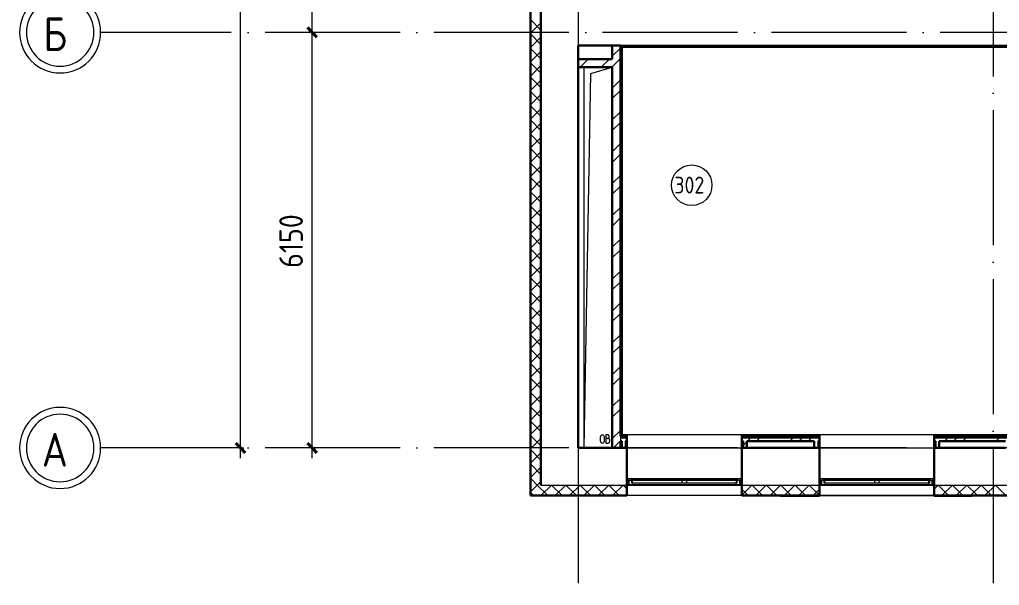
# Model space of a CAD drawing. Header units: millimetres. Extents: x -88595 to 880822, y -1054509 to -148035.
# Drawn here: x 375991 to 390505, y -284886 to -276512 of the extents above; entities that cross this region are included whole.
import ezdxf

# ---------------------------------------------------------------- set-up
doc = ezdxf.new("R2010")
doc.units = ezdxf.units.MM
doc.linetypes.add('ADSK_Линия сетки', pattern=[25, 20, -2.5, 0, -2.5])
for name, color, linetype, lineweight in [('_ Окна', 7, 'Continuous', 30), ('Марки помещений', 7, 'Continuous', 20), ('Оборудование', 7, 'Continuous', 18), ('Ограждение', 7, 'Continuous', 9), ('Окна', 7, 'Continuous', 9), ('Оси', 7, 'Continuous', 9), ('Перекрытие', 7, 'Continuous', 18), ('Размеры', 7, 'Continuous', 9), ('Стены внутренние', 7, 'Continuous', 18), ('Стены наружные', 7, 'Continuous', 18), ('Стены штриховка', 7, 'Continuous', 9)]:
    doc.layers.add(name, color=color, linetype=linetype, lineweight=lineweight)
doc.styles.add('GOST Common', font='GOST_Common.ttf', dxfattribs={"height": 250})
doc.styles.add('GOST Common_1', font='GOST_Common.ttf', dxfattribs={"width": 0.9, "height": 500})
doc.styles.add('GOST Common_2', font='GOST_Common.ttf', dxfattribs={"width": 0.9, "height": 350})

# ---------------------------------------------------------------- blocks, each defined once
blk = doc.blocks.new('3 этаж')
at = {"lineweight": 18}
for p, q in [((396234, 643574), (396234, 649209)), ((396332, 649114), (396652, 649209)), ((396234, 643574), (396332, 649114)), ((396476, 643675), (396476, 643738)), ((396534, 643675), (396534, 643738)), ((396584, 643766), (396554, 643766)), ((396554, 643766), (396554, 643646)), ((396587, 643713), (396554, 643713)), ((396607, 643733), (396607, 643743)), ((396554, 643646), (396590, 643646)), ((396617, 643673), (396617, 643683))]:
    blk.add_line(p, q, dxfattribs=at)
for centre, radius, start, end in [((396505, 643738), 28.7, 0, 180), ((396584, 643743), 23.3, 0, 90), ((396587, 643733), 20, 270, 0), ((396587, 643683), 30, 0, 90), ((396505, 643675), 28.7, 180, 0), ((396590, 643673), 26.7, 270, 0)]:
    blk.add_arc(centre, radius, start, end, dxfattribs=at)
at = {"layer": '_ Окна'}
for p, q in [((396894, 643092), (396869, 643092)), ((396869, 643034), (396894, 643034)), ((396894, 643034), (396894, 643092)), ((398569, 643092), (398544, 643092)), ((398544, 643092), (398544, 643034)), ((398544, 643034), (398569, 643034)), ((399744, 643092), (399719, 643092)), ((399719, 643034), (399744, 643034)), ((399744, 643034), (399744, 643092)), ((401419, 643092), (401394, 643092)), ((401394, 643092), (401394, 643034)), ((401394, 643034), (401419, 643034))]:
    blk.add_line(p, q, dxfattribs=at)
at = {"layer": '_ Окна', "lineweight": 18}
for p, q in [((396932, 643092), (396894, 643092)), ((396894, 643092), (396894, 643034)), ((396894, 643034), (396953, 643034)), ((396940, 643051), (396940, 643092)), ((396952, 643051), (396940, 643051)), ((396953, 643034), (396958, 643051)), ((398480, 643051), (398484, 643034)), ((398484, 643034), (398544, 643034)), ((398498, 643051), (398486, 643051)), ((398498, 643092), (398498, 643051)), ((398544, 643092), (398506, 643092)), ((398544, 643034), (398544, 643092)), ((399782, 643092), (399744, 643092)), ((399744, 643092), (399744, 643034)), ((399744, 643034), (399803, 643034)), ((399790, 643051), (399790, 643092)), ((399802, 643051), (399790, 643051)), ((399803, 643034), (399808, 643051)), ((401330, 643051), (401334, 643034)), ((401334, 643034), (401394, 643034)), ((401348, 643051), (401336, 643051)), ((401348, 643092), (401348, 643051)), ((401394, 643092), (401356, 643092)), ((401394, 643034), (401394, 643092))]:
    blk.add_line(p, q, dxfattribs=at)
at = {"layer": 'Марки помещений'}
blk.add_circle((397828, 647463), 300, dxfattribs=at)
at = {"layer": 'Ограждение'}
for p, q in [((396797, 643774), (396797, 649509)), ((396792, 643774), (404574, 643774)), ((396869, 643759), (396869, 643774)), ((396869, 643774), (398569, 643774)), ((398569, 643774), (398569, 643759)), ((399719, 643759), (399719, 643774)), ((399719, 643774), (401419, 643774)), ((401419, 643774), (401419, 643759)), ((396787, 643574), (396787, 643674)), ((396869, 643574), (398569, 643574)), ((399719, 643574), (401419, 643574)), ((396869, 643124), (398569, 643124)), ((399719, 643124), (401419, 643124))]:
    blk.add_line(p, q, dxfattribs=at)
at = {"layer": 'Окна'}
for p, q in [((396932, 643109), (397704, 643109)), ((396932, 643092), (396932, 643109)), ((397704, 643109), (397734, 643109)), ((397704, 643109), (397704, 643092)), ((397734, 643109), (398506, 643109)), ((397734, 643092), (397734, 643109)), ((398506, 643109), (398506, 643092)), ((399782, 643109), (400554, 643109)), ((399782, 643092), (399782, 643109)), ((400554, 643109), (400584, 643109)), ((400554, 643109), (400554, 643092)), ((400584, 643109), (401356, 643109)), ((400584, 643092), (400584, 643109)), ((401356, 643109), (401356, 643092)), ((397704, 643092), (396932, 643092)), ((396952, 643051), (396952, 643092)), ((397684, 643051), (396952, 643051)), ((396953, 643034), (398484, 643034)), ((397684, 643092), (397684, 643051)), ((397754, 643051), (397684, 643051)), ((397734, 643092), (397704, 643092)), ((398506, 643092), (397734, 643092)), ((397754, 643051), (397754, 643092)), ((398486, 643051), (397754, 643051)), ((398486, 643092), (398486, 643051)), ((400554, 643092), (399782, 643092)), ((399802, 643051), (399802, 643092)), ((400534, 643051), (399802, 643051)), ((399803, 643034), (401334, 643034)), ((400534, 643092), (400534, 643051)), ((400604, 643051), (400534, 643051)), ((400584, 643092), (400554, 643092)), ((401356, 643092), (400584, 643092)), ((400604, 643051), (400604, 643092)), ((401336, 643051), (400604, 643051)), ((401336, 643092), (401336, 643051))]:
    blk.add_line(p, q, dxfattribs=at)
at = {"layer": 'Оси', "linetype": 'ADSK_Линия сетки', "ltscale": 100}
for p, q in [((396144, 661074), (396144, 629948)), ((402294, 661074), (402294, 629948)), ((466011, 649724), (389072, 649724)), ((466011, 643574), (389072, 643574))]:
    blk.add_line(p, q, dxfattribs=at)
at = {"layer": 'Оси', "lineweight": 20}
for centre, radius, start, end in [((388472, 649724), 600, 90, 270), ((388472, 649724), 500, 90, 270), ((388472, 649724), 600, 270, 90), ((388472, 649724), 500, 270, 90), ((388472, 643574), 600, 90, 270), ((388472, 643574), 600, 270, 90), ((388472, 643574), 500, 90, 270), ((388472, 643574), 500, 270, 90)]:
    blk.add_arc(centre, radius, start, end, dxfattribs=at)
at = {"layer": 'Перекрытие', "color": 49, "true_color": 0x464646}
blk.add_line((396234, 643574), (396234, 649209), dxfattribs=at)
at = {"layer": 'Размеры', "lineweight": 20}
for p, q in [((391144, 643424), (391144, 690724)), ((392207, 649724), (392207, 652174)), ((392207, 649724), (392057, 649724)), ((392207, 649724), (392057, 649724)), ((392207, 643424), (392207, 649724)), ((392207, 649724), (392257, 649724)), ((392207, 649724), (392257, 649724)), ((391144, 643574), (390994, 643574)), ((391144, 643574), (391194, 643574)), ((392207, 643574), (392057, 643574)), ((392207, 643574), (392257, 643574))]:
    blk.add_line(p, q, dxfattribs=at)
at = {"layer": 'Размеры', "lineweight": 40}
for p, q in [((392207, 649724), (392136, 649795)), ((392207, 649724), (392136, 649795)), ((392207, 649724), (392277, 649653)), ((392207, 649724), (392277, 649653)), ((391144, 643574), (391074, 643645)), ((391144, 643574), (391215, 643503)), ((392207, 643574), (392136, 643645)), ((392207, 643574), (392277, 643503))]:
    blk.add_line(p, q, dxfattribs=at)
at = {"layer": 'Стены внутренние', "lineweight": 30}
for p, q in [((395442, 650284), (395442, 642872)), ((395594, 650284), (395594, 643024)), ((396144, 649329), (396144, 649529)), ((396144, 649529), (396652, 649529)), ((396144, 643574), (396144, 649209)), ((396652, 643574), (396144, 643574)), ((396794, 643574), (396772, 643574)), ((396869, 642872), (396869, 643574)), ((398569, 643574), (398569, 642872)), ((399644, 643574), (398644, 643574)), ((399719, 642872), (399719, 643574)), ((401419, 643574), (401419, 642872)), ((402474, 643574), (401494, 643574)), ((395442, 642872), (396869, 642872)), ((398569, 642872), (399719, 642872)), ((401419, 642872), (402549, 642872))]:
    blk.add_line(p, q, dxfattribs=at)
at = {"layer": 'Стены внутренние', "linetype": 'Continuous', "lineweight": 9}
for p, q in [((395594, 649758), (395444, 649908)), ((395444, 649894), (395444, 649894)), ((395444, 649718), (395594, 649868)), ((395594, 649546), (395444, 649696)), ((395444, 649506), (395594, 649656)), ((395444, 649522), (395442, 649525)), ((395594, 649333), (395444, 649483)), ((395444, 649294), (395594, 649444)), ((395444, 649319), (395442, 649322)), ((395444, 649285), (395444, 649285)), ((395594, 649121), (395444, 649271)), ((395444, 649082), (395594, 649232)), ((395444, 649082), (395444, 649082)), ((395594, 648909), (395444, 649059)), ((395444, 648869), (395594, 649019)), ((395444, 648858), (395442, 648855)), ((395594, 648697), (395444, 648847)), ((395444, 648657), (395594, 648807)), ((395444, 648777), (395444, 648777)), ((395594, 648485), (395444, 648635)), ((395444, 648445), (395594, 648595)), ((395594, 648273), (395444, 648423)), ((395444, 648233), (395594, 648383)), ((395594, 648061), (395444, 648211)), ((395444, 648021), (395594, 648171)), ((395444, 648167), (395444, 648167)), ((395594, 647849), (395444, 647999)), ((395444, 647964), (395444, 647964)), ((395444, 647809), (395594, 647959)), ((395594, 647636), (395444, 647786)), ((395444, 647597), (395594, 647747)), ((395444, 647659), (395444, 647659)), ((395594, 647424), (395444, 647574)), ((395444, 647385), (395594, 647535)), ((395444, 647436), (395442, 647432)), ((395594, 647212), (395444, 647362)), ((395444, 647172), (395594, 647322)), ((395444, 647084), (395442, 647087)), ((395594, 647000), (395444, 647150)), ((395444, 646960), (395594, 647110)), ((395444, 647050), (395444, 647050)), ((395594, 646788), (395444, 646938)), ((395444, 646748), (395594, 646898)), ((395444, 646846), (395444, 646846)), ((395594, 646576), (395444, 646726)), ((395444, 646536), (395594, 646686)), ((395444, 646542), (395444, 646542)), ((395594, 646364), (395444, 646514)), ((395444, 646324), (395594, 646474)), ((395594, 646151), (395444, 646301)), ((395444, 646112), (395594, 646262)), ((395594, 645939), (395444, 646089)), ((395444, 645900), (395594, 646050)), ((395444, 645932), (395444, 645932)), ((395594, 645727), (395444, 645877)), ((395444, 645688), (395594, 645838)), ((395444, 645729), (395444, 645729)), ((395594, 645515), (395444, 645665)), ((395444, 645475), (395594, 645625)), ((395594, 645303), (395444, 645453)), ((395444, 645424), (395444, 645424)), ((395444, 645263), (395594, 645413)), ((395444, 645200), (395443, 645200)), ((395594, 645091), (395444, 645241)), ((395444, 645051), (395594, 645201)), ((395594, 644879), (395444, 645029)), ((395444, 644848), (395442, 644852)), ((395444, 644839), (395594, 644989)), ((395594, 644667), (395444, 644817)), ((395444, 644814), (395444, 644814)), ((395444, 644627), (395594, 644777)), ((395444, 644611), (395444, 644611)), ((395594, 644454), (395444, 644604)), ((395444, 644415), (395594, 644565)), ((395594, 644242), (395444, 644392)), ((395444, 644203), (395594, 644353)), ((395444, 644306), (395444, 644306)), ((395594, 644030), (395444, 644180)), ((395444, 643990), (395594, 644140)), ((395594, 643818), (395444, 643968)), ((395444, 643778), (395594, 643928)), ((395594, 643606), (395444, 643756)), ((395444, 643566), (395594, 643716)), ((395444, 643697), (395444, 643697)), ((395594, 643394), (395444, 643544)), ((395444, 643354), (395594, 643504)), ((395444, 643494), (395444, 643494)), ((395594, 643182), (395444, 643332)), ((395444, 643142), (395594, 643292)), ((395444, 643189), (395444, 643189)), ((395540, 643024), (395444, 643120)), ((395444, 642930), (395538, 643024)), ((395538, 643024), (395594, 643080)), ((395690, 642874), (395540, 643024)), ((395600, 642874), (395750, 643024)), ((395902, 642874), (395752, 643024)), ((395812, 642874), (395962, 643024)), ((396114, 642874), (395964, 643024)), ((396024, 642874), (396174, 643024)), ((396326, 642874), (396176, 643024)), ((396236, 642874), (396386, 643024)), ((396538, 642874), (396388, 643024)), ((396449, 642874), (396599, 643024)), ((396750, 642874), (396600, 643024)), ((396661, 642874), (396811, 643024)), ((396869, 642967), (396812, 643024)), ((398659, 642874), (398569, 642964)), ((398571, 642875), (398720, 643024)), ((398872, 642874), (398722, 643024)), ((398782, 642874), (398932, 643024)), ((399084, 642874), (398934, 643024)), ((398994, 642874), (399144, 643024)), ((399296, 642874), (399146, 643024)), ((399206, 642874), (399356, 643024)), ((399508, 642874), (399358, 643024)), ((399418, 642874), (399568, 643024)), ((399717, 642877), (399570, 643024)), ((399631, 642874), (399719, 642962)), ((401419, 642965), (401478, 643024)), ((401629, 642874), (401479, 643024)), ((401540, 642874), (401690, 643024)), ((401841, 642874), (401691, 643024)), ((401752, 642874), (401902, 643024)), ((402054, 642874), (401904, 643024)), ((401964, 642874), (402114, 643024)), ((402266, 642874), (402116, 643024)), ((402176, 642874), (402326, 643024)), ((402478, 642874), (402328, 643024)), ((395477, 642874), (395444, 642907)), ((395647, 642872), (395646, 642873)), ((396682, 642874), (396681, 642872)), ((399166, 642872), (399165, 642874)), ((399497, 642874), (399496, 642872)), ((399518, 642872), (399517, 642874)), ((399717, 642884), (399719, 642884))]:
    blk.add_line(p, q, dxfattribs=at)
at = {"layer": 'Стены внутренние'}
for p, q in [((395594, 643024), (423899, 643024)), ((398569, 642872), (396869, 642872)), ((401419, 642872), (399719, 642872))]:
    blk.add_line(p, q, dxfattribs=at)
at = {"layer": 'Стены наружные'}
for p, q in [((395437, 649734), (395437, 652534)), ((395437, 649734), (395442, 649734)), ((402889, 649529), (396772, 649529)), ((396779, 643590), (396787, 643590)), ((396779, 643575), (396779, 643590)), ((396787, 643575), (396779, 643575)), ((398569, 642872), (398569, 642867)), ((399144, 642867), (398569, 642867)), ((401419, 642867), (399719, 642867)), ((407059, 642867), (401984, 642867))]:
    blk.add_line(p, q, dxfattribs=at)
at = {"layer": 'Стены наружные', "lineweight": 30}
for p, q in [((396652, 649529), (396652, 649329)), ((396772, 649529), (396652, 649529)), ((396772, 643749), (396772, 649529)), ((396787, 643754), (396787, 649514)), ((396792, 649509), (402944, 649509)), ((396792, 643759), (396792, 649509)), ((396652, 649329), (396144, 649329)), ((396144, 649329), (396144, 649209)), ((396144, 649209), (396652, 649209)), ((396652, 649209), (396652, 643574)), ((396772, 643749), (396787, 643749)), ((396869, 643759), (396792, 643759)), ((396869, 643574), (396869, 643759)), ((398569, 643759), (398569, 643574)), ((399719, 643759), (398569, 643759)), ((399719, 643574), (399719, 643759)), ((401419, 643759), (401419, 643574)), ((402549, 643759), (401419, 643759)), ((396652, 643574), (396772, 643574)), ((396772, 643574), (396772, 643674)), ((396772, 643674), (396794, 643674)), ((396794, 643674), (396794, 643574)), ((396794, 643574), (396869, 643574)), ((398569, 643574), (398644, 643574)), ((398644, 643674), (399644, 643674)), ((398644, 643574), (398644, 643674)), ((399644, 643674), (399644, 643574)), ((399644, 643574), (399719, 643574)), ((401419, 643574), (401494, 643574)), ((401494, 643674), (402474, 643674)), ((401494, 643574), (401494, 643674)), ((399144, 642872), (399719, 642872)), ((399144, 642872), (399144, 642867)), ((399719, 642867), (399144, 642867)), ((399719, 642872), (399719, 642867)), ((401984, 642872), (401419, 642872)), ((401419, 642872), (401419, 642867)), ((401419, 642867), (401984, 642867)), ((401984, 642872), (401984, 642867))]:
    blk.add_line(p, q, dxfattribs=at)
at = {"layer": 'Стены наружные', "linetype": 'Continuous', "lineweight": 9}
for p, q in [((396652, 649373), (396772, 649493)), ((396787, 649505), (396790, 649509)), ((396790, 649509), (396795, 649514)), ((396861, 649509), (396866, 649514)), ((396932, 649509), (396937, 649514)), ((396937, 649514), (396952, 649529)), ((397003, 649509), (397008, 649514)), ((397073, 649509), (397078, 649514)), ((397144, 649509), (397149, 649514)), ((397215, 649509), (397220, 649514)), ((397285, 649509), (397290, 649514)), ((397356, 649509), (397361, 649514)), ((397361, 649514), (397376, 649529)), ((397427, 649509), (397432, 649514)), ((397497, 649509), (397502, 649514)), ((397568, 649509), (397573, 649514)), ((397639, 649509), (397644, 649514)), ((397710, 649509), (397715, 649514)), ((397780, 649509), (397785, 649514)), ((397785, 649514), (397800, 649529)), ((397851, 649509), (397856, 649514)), ((397922, 649509), (397927, 649514)), ((397992, 649509), (397997, 649514)), ((398063, 649509), (398068, 649514)), ((398134, 649509), (398139, 649514)), ((398205, 649509), (398210, 649514)), ((398210, 649514), (398225, 649529)), ((398275, 649509), (398280, 649514)), ((398346, 649509), (398351, 649514)), ((398417, 649509), (398422, 649514)), ((398487, 649509), (398492, 649514)), ((398558, 649509), (398563, 649514)), ((398629, 649509), (398634, 649514)), ((398634, 649514), (398649, 649529)), ((398700, 649509), (398705, 649514)), ((398770, 649509), (398775, 649514)), ((398841, 649509), (398846, 649514)), ((398912, 649509), (398917, 649514)), ((398982, 649509), (398987, 649514)), ((399053, 649509), (399058, 649514)), ((399058, 649514), (399073, 649529)), ((399124, 649509), (399129, 649514)), ((399195, 649509), (399200, 649514)), ((399265, 649509), (399270, 649514)), ((399336, 649509), (399341, 649514)), ((399407, 649509), (399412, 649514)), ((399477, 649509), (399482, 649514)), ((399482, 649514), (399497, 649529)), ((399548, 649509), (399553, 649514)), ((399619, 649509), (399624, 649514)), ((399690, 649509), (399695, 649514)), ((399760, 649509), (399765, 649514)), ((399831, 649509), (399836, 649514)), ((399902, 649509), (399907, 649514)), ((399907, 649514), (399922, 649529)), ((399972, 649509), (399977, 649514)), ((400043, 649509), (400048, 649514)), ((400114, 649509), (400119, 649514)), ((400184, 649509), (400189, 649514)), ((400255, 649509), (400260, 649514)), ((400326, 649509), (400331, 649514)), ((400331, 649514), (400346, 649529)), ((400397, 649509), (400402, 649514)), ((400467, 649509), (400472, 649514)), ((400538, 649509), (400543, 649514)), ((400609, 649509), (400614, 649514)), ((400679, 649509), (400684, 649514)), ((400750, 649509), (400755, 649514)), ((400755, 649514), (400770, 649529)), ((400821, 649509), (400826, 649514)), ((400892, 649509), (400897, 649514)), ((400962, 649509), (400967, 649514)), ((401033, 649509), (401038, 649514)), ((401104, 649509), (401109, 649514)), ((401174, 649509), (401179, 649514)), ((401179, 649514), (401194, 649529)), ((401245, 649509), (401250, 649514)), ((401316, 649509), (401321, 649514)), ((401387, 649509), (401392, 649514)), ((401457, 649509), (401462, 649514)), ((401528, 649509), (401533, 649514)), ((401599, 649509), (401604, 649514)), ((401604, 649514), (401619, 649529)), ((401669, 649509), (401674, 649514)), ((401740, 649509), (401745, 649514)), ((401811, 649509), (401816, 649514)), ((401882, 649509), (401887, 649514)), ((401952, 649509), (401957, 649514)), ((402023, 649509), (402028, 649514)), ((402028, 649514), (402043, 649529)), ((402094, 649509), (402099, 649514)), ((402164, 649509), (402169, 649514)), ((402235, 649509), (402240, 649514)), ((402306, 649509), (402311, 649514)), ((402377, 649509), (402382, 649514)), ((396772, 649349), (396787, 649364)), ((396787, 649435), (396792, 649440)), ((396787, 649364), (396792, 649369)), ((396174, 649209), (396294, 649329)), ((396488, 649209), (396608, 649329)), ((396645, 649209), (396652, 649216)), ((396652, 649216), (396772, 649336)), ((396787, 649293), (396792, 649298)), ((396787, 649223), (396792, 649228)), ((396787, 649152), (396792, 649157)), ((396787, 649081), (396792, 649086)), ((396652, 648901), (396772, 649021)), ((396772, 648925), (396787, 648940)), ((396787, 649010), (396792, 649015)), ((396787, 648940), (396792, 648945)), ((396652, 648744), (396772, 648864)), ((396787, 648869), (396792, 648874)), ((396787, 648798), (396792, 648803)), ((396787, 648728), (396792, 648733)), ((396787, 648657), (396792, 648662)), ((396652, 648430), (396772, 648550)), ((396772, 648500), (396787, 648515)), ((396787, 648586), (396792, 648591)), ((396787, 648515), (396792, 648520)), ((396652, 648273), (396772, 648393)), ((396787, 648445), (396792, 648450)), ((396787, 648374), (396792, 648379)), ((396787, 648303), (396792, 648308)), ((396787, 648233), (396792, 648238)), ((396652, 647958), (396772, 648078)), ((396772, 648076), (396787, 648091)), ((396787, 648162), (396792, 648167)), ((396787, 648091), (396792, 648096)), ((396652, 647801), (396772, 647921)), ((396787, 648020), (396792, 648025)), ((396787, 647950), (396792, 647955)), ((396787, 647879), (396792, 647884)), ((396787, 647808), (396792, 647813)), ((396652, 647487), (396772, 647607)), ((396772, 647652), (396787, 647667)), ((396787, 647738), (396792, 647743)), ((396787, 647667), (396792, 647672)), ((396787, 647596), (396792, 647601)), ((396787, 647525), (396792, 647530)), ((396652, 647330), (396772, 647450)), ((396787, 647455), (396792, 647460)), ((396787, 647384), (396792, 647389)), ((396787, 647313), (396792, 647318)), ((396772, 647228), (396787, 647243)), ((396787, 647243), (396792, 647248)), ((396787, 647172), (396792, 647177)), ((396652, 647015), (396772, 647135)), ((396787, 647101), (396792, 647106)), ((396787, 647031), (396792, 647036)), ((396652, 646858), (396772, 646978)), ((396787, 646960), (396792, 646965)), ((396787, 646889), (396792, 646894)), ((396772, 646803), (396787, 646818)), ((396787, 646818), (396792, 646823)), ((396787, 646748), (396792, 646753)), ((396652, 646544), (396772, 646664)), ((396787, 646677), (396792, 646682)), ((396787, 646606), (396792, 646611)), ((396652, 646387), (396772, 646507)), ((396787, 646536), (396792, 646541)), ((396787, 646465), (396792, 646470)), ((396772, 646379), (396787, 646394)), ((396787, 646394), (396792, 646399)), ((396787, 646323), (396792, 646328)), ((396652, 646072), (396772, 646192)), ((396787, 646253), (396792, 646258)), ((396787, 646182), (396792, 646187)), ((396652, 645915), (396772, 646035)), ((396787, 646111), (396792, 646116)), ((396787, 646041), (396792, 646046)), ((396772, 645955), (396787, 645970)), ((396787, 645970), (396792, 645975)), ((396787, 645899), (396792, 645904)), ((396652, 645601), (396772, 645721)), ((396787, 645828), (396792, 645833)), ((396787, 645758), (396792, 645763)), ((396787, 645687), (396792, 645692)), ((396787, 645616), (396792, 645621)), ((396652, 645444), (396772, 645564)), ((396772, 645531), (396787, 645546)), ((396787, 645546), (396792, 645551)), ((396787, 645475), (396792, 645480)), ((396787, 645404), (396792, 645409)), ((396787, 645333), (396792, 645338)), ((396652, 645130), (396772, 645250)), ((396787, 645263), (396792, 645268)), ((396787, 645192), (396792, 645197)), ((396652, 644972), (396772, 645092)), ((396772, 645106), (396787, 645121)), ((396787, 645121), (396792, 645126)), ((396787, 645051), (396792, 645056)), ((396787, 644980), (396792, 644985)), ((396787, 644909), (396792, 644914)), ((396652, 644658), (396772, 644778)), ((396787, 644838), (396792, 644843)), ((396787, 644768), (396792, 644773)), ((396652, 644501), (396772, 644621)), ((396772, 644682), (396787, 644697)), ((396787, 644697), (396792, 644702)), ((396787, 644626), (396792, 644631)), ((396787, 644556), (396792, 644561)), ((396787, 644485), (396792, 644490)), ((396787, 644414), (396792, 644419)), ((396652, 644187), (396772, 644307)), ((396772, 644258), (396787, 644273)), ((396787, 644344), (396792, 644349)), ((396787, 644273), (396792, 644278)), ((396652, 644029), (396772, 644149)), ((396787, 644202), (396792, 644207)), ((396787, 644131), (396792, 644136)), ((396787, 644061), (396792, 644066)), ((396787, 643990), (396792, 643995)), ((396652, 643715), (396772, 643835)), ((396772, 643834), (396787, 643849)), ((396787, 643919), (396792, 643924)), ((396787, 643849), (396792, 643854)), ((396787, 643778), (396792, 643783)), ((396834, 643754), (396839, 643759)), ((398571, 643724), (398584, 643736)), ((398584, 643736), (398596, 643749)), ((398601, 643754), (398606, 643759)), ((398654, 643674), (398704, 643724)), ((398672, 643754), (398677, 643759)), ((398743, 643754), (398748, 643759)), ((398784, 643724), (398796, 643736)), ((398789, 643674), (398839, 643724)), ((398796, 643736), (398809, 643749)), ((398809, 643749), (398814, 643754)), ((398814, 643754), (398819, 643759)), ((398884, 643754), (398889, 643759)), ((398955, 643754), (398960, 643759)), ((398996, 643724), (399008, 643736)), ((399008, 643736), (399021, 643749)), ((399026, 643754), (399031, 643759)), ((399096, 643754), (399101, 643759)), ((399167, 643754), (399172, 643759)), ((399208, 643724), (399220, 643736)), ((399220, 643736), (399233, 643749)), ((399233, 643749), (399238, 643754)), ((399238, 643754), (399243, 643759)), ((399282, 643674), (399332, 643724)), ((399309, 643754), (399314, 643759)), ((399379, 643754), (399384, 643759)), ((399417, 643674), (399467, 643724)), ((399420, 643724), (399432, 643736)), ((399432, 643736), (399445, 643749)), ((399450, 643754), (399455, 643759)), ((399521, 643754), (399526, 643759)), ((399552, 643674), (399602, 643724)), ((399591, 643754), (399596, 643759)), ((399632, 643724), (399645, 643736)), ((399645, 643736), (399657, 643749)), ((399657, 643749), (399662, 643754)), ((399662, 643754), (399667, 643759)), ((401430, 643754), (401435, 643759)), ((401501, 643754), (401506, 643759)), ((401541, 643724), (401554, 643736)), ((401554, 643736), (401566, 643749)), ((401571, 643754), (401576, 643759)), ((401572, 643674), (401622, 643724)), ((401642, 643754), (401647, 643759)), ((401707, 643674), (401757, 643724)), ((401713, 643754), (401718, 643759)), ((401753, 643724), (401766, 643736)), ((401766, 643736), (401778, 643749)), ((401778, 643749), (401783, 643754)), ((401783, 643754), (401788, 643759)), ((401842, 643674), (401892, 643724)), ((401854, 643754), (401859, 643759)), ((401925, 643754), (401930, 643759)), ((401966, 643724), (401978, 643736)), ((401978, 643736), (401991, 643749)), ((401996, 643754), (402001, 643759)), ((402066, 643754), (402071, 643759)), ((402137, 643754), (402142, 643759)), ((402178, 643724), (402190, 643736)), ((402190, 643736), (402203, 643749)), ((402203, 643749), (402208, 643754)), ((402208, 643754), (402213, 643759)), ((402278, 643754), (402283, 643759)), ((402335, 643674), (402385, 643724)), ((402349, 643754), (402354, 643759)), ((396668, 643574), (396772, 643678)), ((398594, 643614), (398644, 643664)), ((399694, 643574), (399706, 643586)), ((399706, 643586), (399719, 643599)), ((401419, 643601), (401431, 643614)), ((401431, 643614), (401444, 643626)), ((401472, 643574), (401494, 643596)), ((399496, 642872), (399493, 642867)), ((399521, 642867), (399518, 642872))]:
    blk.add_line(p, q, dxfattribs=at)
at = {"layer": 'Стены штриховка'}
for p, q in [((395444, 650282), (395444, 642872)), ((396787, 649514), (402944, 649514)), ((396772, 643749), (396772, 643674)), ((396772, 643736), (396869, 643736)), ((396772, 643724), (396869, 643724)), ((396869, 643754), (396787, 643754)), ((396787, 643749), (396869, 643749)), ((399719, 643754), (398569, 643754)), ((398569, 643749), (399719, 643749)), ((398569, 643736), (399719, 643736)), ((398569, 643724), (399719, 643724)), ((402549, 643754), (401419, 643754)), ((401419, 643749), (402549, 643749)), ((401419, 643736), (402549, 643736)), ((401419, 643724), (402549, 643724)), ((396869, 643674), (396844, 643674)), ((396844, 643674), (396844, 643574)), ((396856, 643674), (396856, 643574)), ((398594, 643674), (398569, 643674)), ((398581, 643674), (398581, 643574)), ((398594, 643674), (398594, 643574)), ((399719, 643674), (399694, 643674)), ((399694, 643674), (399694, 643574)), ((399706, 643674), (399706, 643574)), ((401444, 643674), (401419, 643674)), ((401431, 643674), (401431, 643574)), ((401444, 643674), (401444, 643574)), ((395442, 642874), (396867, 642874)), ((396869, 642948), (396867, 642948)), ((396867, 642874), (396867, 642948)), ((398571, 642948), (398569, 642948)), ((398571, 642948), (398571, 642874)), ((398571, 642874), (399717, 642874)), ((399719, 642948), (399717, 642948)), ((399717, 642874), (399717, 642948)), ((401421, 642948), (401419, 642948)), ((401421, 642948), (401421, 642874)), ((401421, 642874), (402547, 642874))]:
    blk.add_line(p, q, dxfattribs=at)
at = {"layer": 'Марки помещений', "style": 'GOST Common_2', "width": 0.9}
blk.add_text('302', height=250, dxfattribs=at).set_placement((397570, 647340))
at = {"layer": 'Оси', "style": 'GOST Common', "width": 0.9}
for s, p in [('Б', (388224, 649448)), ('А', (388201, 643298))]:
    blk.add_text(s, height=500, dxfattribs=at).set_placement(p)
at = {"layer": 'Размеры', "lineweight": 20, "insert": (391719, 646240), "char_height": 350, "width": 980.83, "attachment_point": 1, "rotation": 90, "line_spacing_factor": 1.022761, "style": 'GOST Common_1'}
blk.add_mtext('6150', dxfattribs=at)

msp = doc.modelspace()

# ---------------------------------------------------------------- block references
at = {"layer": 'Оборудование', "color": 5, "true_color": 0x0000ff}
msp.add_blockref('3 этаж', (-11881, -926426), dxfattribs=at)

doc.saveas('drawing.dxf')
